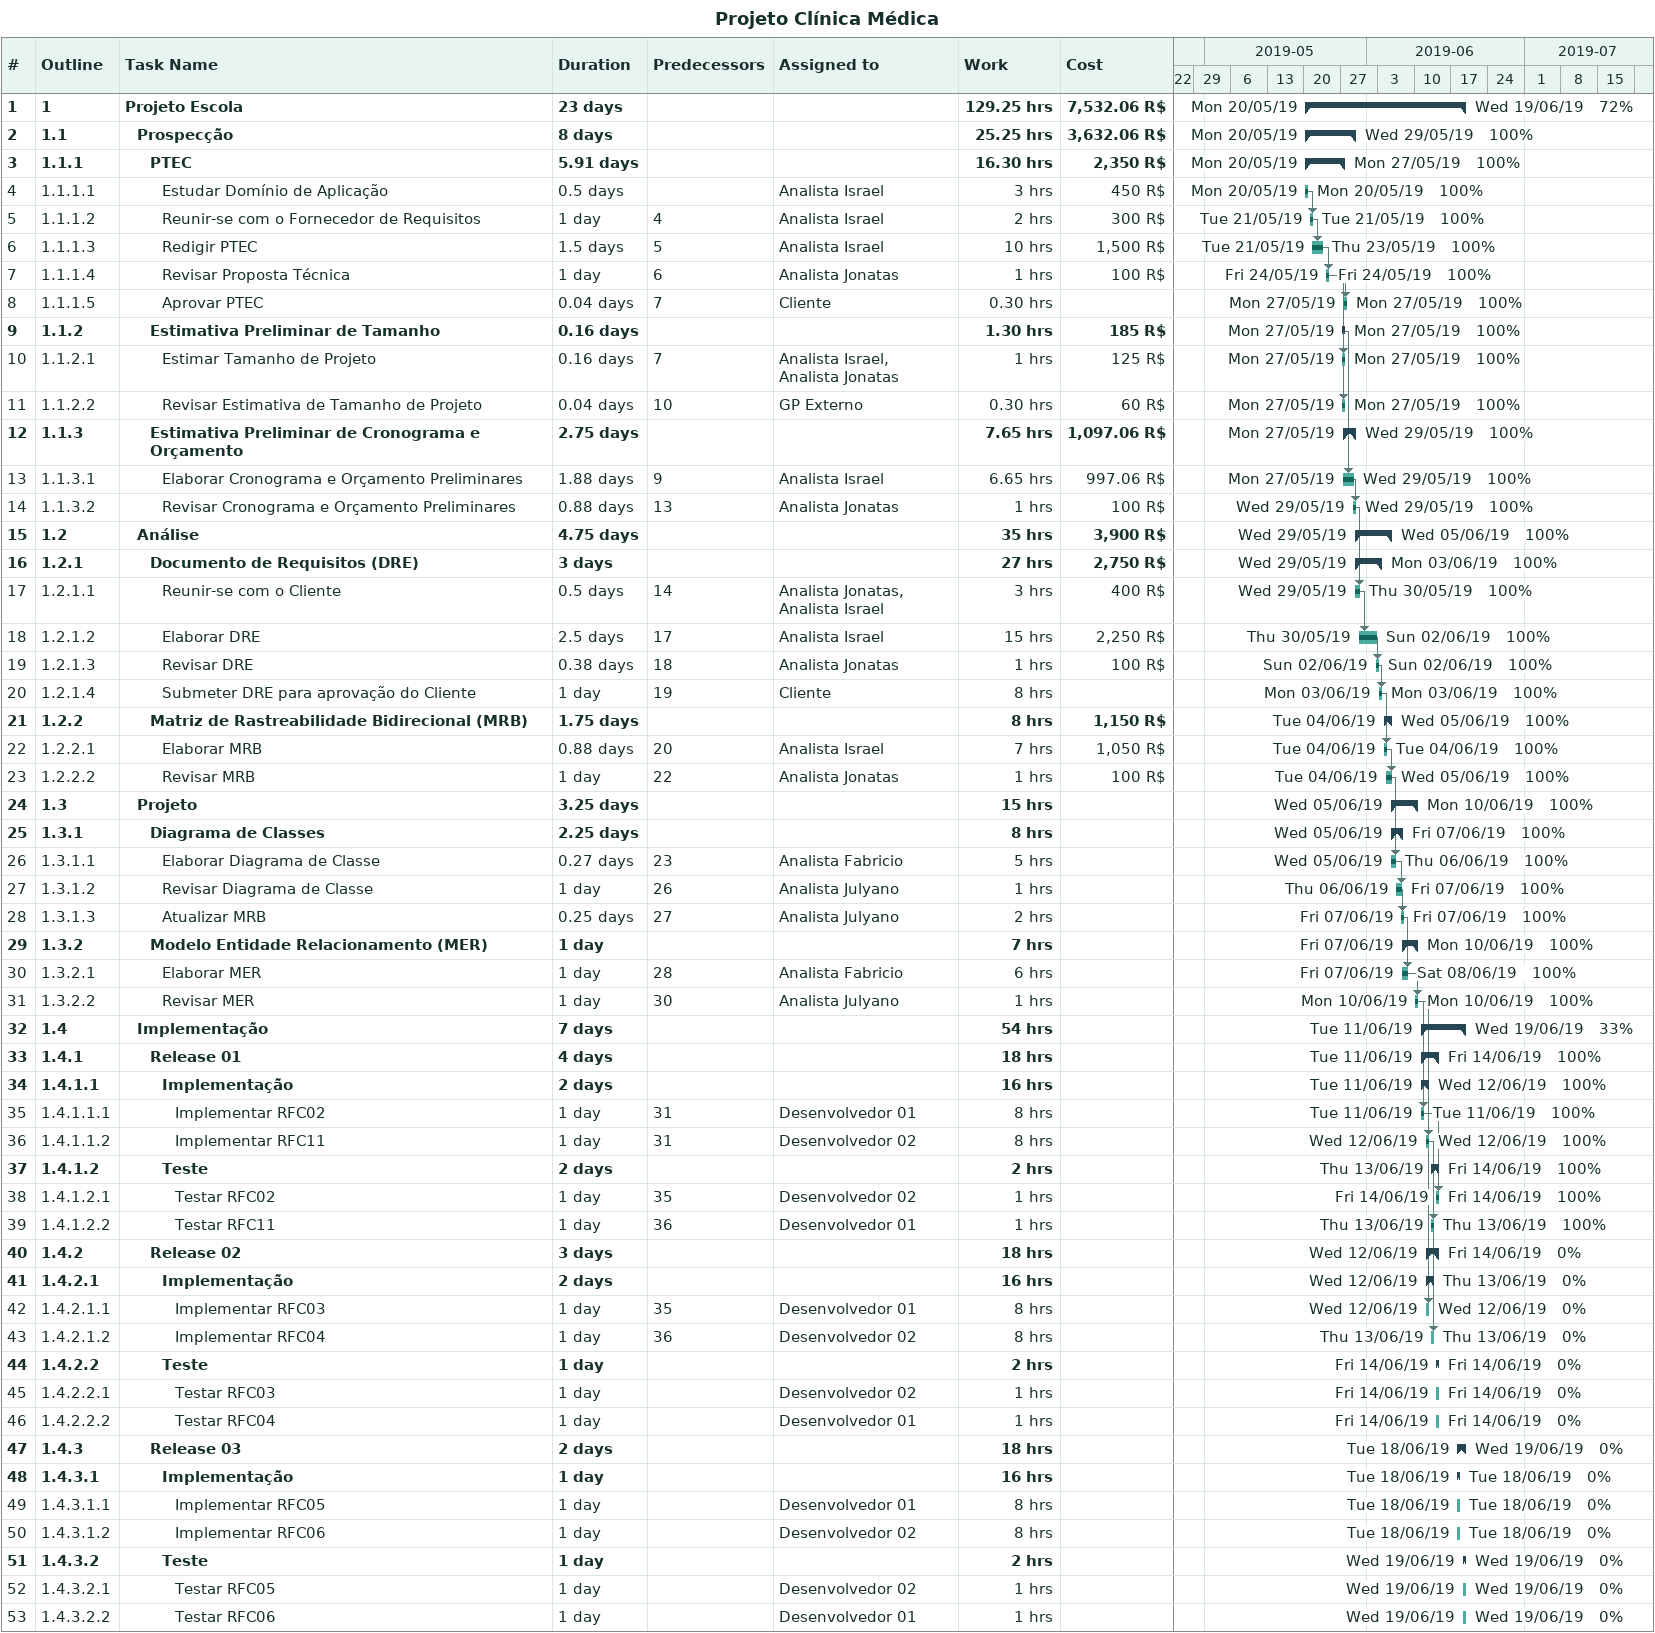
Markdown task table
Projeto Clínica Médica

| ID | WBS | Task | Duration | Start | Finish | Predecessors | Resources | % complete | Work (h) | Cost (R$) |
|---|---|---|---|---|---|---|---|---|---|---|
| 1 | 1 | **Projeto Escola** | 23d | 2019-05-20 | 2019-06-19 |  |  | 72 | 129.25 | 7532.06 |
| 2 | 1.1 | **Prospecção** | 8d | 2019-05-20 | 2019-05-29 |  |  | 100 | 25.25 | 3632.06 |
| 3 | 1.1.1 | **PTEC** | 5.91d | 2019-05-20 | 2019-05-27 |  |  | 100 | 16.30 | 2350 |
| 4 | 1.1.1.1 | Estudar Domínio de Aplicação | 0.5d | 2019-05-20 | 2019-05-20 |  | Analista Israel | 100 | 3 | 450 |
| 5 | 1.1.1.2 | Reunir-se com o Fornecedor de Requisitos | 1d | 2019-05-21 | 2019-05-21 | 4 | Analista Israel | 100 | 2 | 300 |
| 6 | 1.1.1.3 | Redigir PTEC | 1.5d | 2019-05-21 | 2019-05-23 | 5 | Analista Israel | 100 | 10 | 1500 |
| 7 | 1.1.1.4 | Revisar Proposta Técnica | 1d | 2019-05-24 | 2019-05-24 | 6 | Analista Jonatas | 100 | 1 | 100 |
| 8 | 1.1.1.5 | Aprovar PTEC | 0.04d | 2019-05-27 | 2019-05-27 | 7 | Cliente | 100 | 0.30 |  |
| 9 | 1.1.2 | **Estimativa Preliminar de Tamanho** | 0.16d | 2019-05-27 | 2019-05-27 |  |  | 100 | 1.30 | 185 |
| 10 | 1.1.2.1 | Estimar Tamanho de Projeto | 0.16d | 2019-05-27 | 2019-05-27 | 7 | Analista Israel, Analista Jonatas | 100 | 1 | 125 |
| 11 | 1.1.2.2 | Revisar Estimativa de Tamanho de Projeto | 0.04d | 2019-05-27 | 2019-05-27 | 10 | GP Externo | 100 | 0.30 | 60 |
| 12 | 1.1.3 | **Estimativa Preliminar de Cronograma e Orçamento** | 2.75d | 2019-05-27 | 2019-05-29 |  |  | 100 | 7.65 | 1097.06 |
| 13 | 1.1.3.1 | Elaborar Cronograma e Orçamento Preliminares | 1.88d | 2019-05-27 | 2019-05-29 | 9 | Analista Israel | 100 | 6.65 | 997.06 |
| 14 | 1.1.3.2 | Revisar Cronograma e Orçamento Preliminares | 0.88d | 2019-05-29 | 2019-05-29 | 13 | Analista Jonatas | 100 | 1 | 100 |
| 15 | 1.2 | **Análise** | 4.75d | 2019-05-29 | 2019-06-05 |  |  | 100 | 35 | 3900 |
| 16 | 1.2.1 | **Documento de Requisitos (DRE)** | 3d | 2019-05-29 | 2019-06-03 |  |  | 100 | 27 | 2750 |
| 17 | 1.2.1.1 | Reunir-se com o Cliente | 0.5d | 2019-05-29 | 2019-05-30 | 14 | Analista Jonatas, Analista Israel | 100 | 3 | 400 |
| 18 | 1.2.1.2 | Elaborar DRE | 2.5d | 2019-05-30 | 2019-06-02 | 17 | Analista Israel | 100 | 15 | 2250 |
| 19 | 1.2.1.3 | Revisar DRE | 0.38d | 2019-06-02 | 2019-06-02 | 18 | Analista Jonatas | 100 | 1 | 100 |
| 20 | 1.2.1.4 | Submeter DRE para aprovação do Cliente | 1d | 2019-06-03 | 2019-06-03 | 19 | Cliente | 100 | 8 |  |
| 21 | 1.2.2 | **Matriz de Rastreabilidade Bidirecional (MRB)** | 1.75d | 2019-06-04 | 2019-06-05 |  |  | 100 | 8 | 1150 |
| 22 | 1.2.2.1 | Elaborar MRB | 0.88d | 2019-06-04 | 2019-06-04 | 20 | Analista Israel | 100 | 7 | 1050 |
| 23 | 1.2.2.2 | Revisar MRB | 1d | 2019-06-04 | 2019-06-05 | 22 | Analista Jonatas | 100 | 1 | 100 |
| 24 | 1.3 | **Projeto** | 3.25d | 2019-06-05 | 2019-06-10 |  |  | 100 | 15 |  |
| 25 | 1.3.1 | **Diagrama de Classes** | 2.25d | 2019-06-05 | 2019-06-07 |  |  | 100 | 8 |  |
| 26 | 1.3.1.1 | Elaborar Diagrama de Classe | 0.27d | 2019-06-05 | 2019-06-06 | 23 | Analista Fabricio | 100 | 5 |  |
| 27 | 1.3.1.2 | Revisar Diagrama de Classe | 1d | 2019-06-06 | 2019-06-07 | 26 | Analista Julyano | 100 | 1 |  |
| 28 | 1.3.1.3 | Atualizar MRB | 0.25d | 2019-06-07 | 2019-06-07 | 27 | Analista Julyano | 100 | 2 |  |
| 29 | 1.3.2 | **Modelo Entidade Relacionamento (MER)** | 1d | 2019-06-07 | 2019-06-10 |  |  | 100 | 7 |  |
| 30 | 1.3.2.1 | Elaborar MER | 1d | 2019-06-07 | 2019-06-08 | 28 | Analista Fabricio | 100 | 6 |  |
| 31 | 1.3.2.2 | Revisar MER | 1d | 2019-06-10 | 2019-06-10 | 30 | Analista Julyano | 100 | 1 |  |
| 32 | 1.4 | **Implementação** | 7d | 2019-06-11 | 2019-06-19 |  |  | 33 | 54 |  |
| 33 | 1.4.1 | **Release 01** | 4d | 2019-06-11 | 2019-06-14 |  |  | 100 | 18 |  |
| 34 | 1.4.1.1 | **Implementação** | 2d | 2019-06-11 | 2019-06-12 |  |  | 100 | 16 |  |
| 35 | 1.4.1.1.1 | Implementar RFC02 | 1d | 2019-06-11 | 2019-06-11 | 31 | Desenvolvedor 01 | 100 | 8 |  |
| 36 | 1.4.1.1.2 | Implementar RFC11 | 1d | 2019-06-12 | 2019-06-12 | 31 | Desenvolvedor 02 | 100 | 8 |  |
| 37 | 1.4.1.2 | **Teste** | 2d | 2019-06-13 | 2019-06-14 |  |  | 100 | 2 |  |
| 38 | 1.4.1.2.1 | Testar RFC02 | 1d | 2019-06-14 | 2019-06-14 | 35 | Desenvolvedor 02 | 100 | 1 |  |
| 39 | 1.4.1.2.2 | Testar RFC11 | 1d | 2019-06-13 | 2019-06-13 | 36 | Desenvolvedor 01 | 100 | 1 |  |
| 40 | 1.4.2 | **Release 02** | 3d | 2019-06-12 | 2019-06-14 |  |  | 0 | 18 |  |
| 41 | 1.4.2.1 | **Implementação** | 2d | 2019-06-12 | 2019-06-13 |  |  | 0 | 16 |  |
| 42 | 1.4.2.1.1 | Implementar RFC03 | 1d | 2019-06-12 | 2019-06-12 | 35 | Desenvolvedor 01 | 0 | 8 |  |
| 43 | 1.4.2.1.2 | Implementar RFC04 | 1d | 2019-06-13 | 2019-06-13 | 36 | Desenvolvedor 02 | 0 | 8 |  |
| 44 | 1.4.2.2 | **Teste** | 1d | 2019-06-14 | 2019-06-14 |  |  | 0 | 2 |  |
| 45 | 1.4.2.2.1 | Testar RFC03 | 1d | 2019-06-14 | 2019-06-14 |  | Desenvolvedor 02 | 0 | 1 |  |
| 46 | 1.4.2.2.2 | Testar RFC04 | 1d | 2019-06-14 | 2019-06-14 |  | Desenvolvedor 01 | 0 | 1 |  |
| 47 | 1.4.3 | **Release 03** | 2d | 2019-06-18 | 2019-06-19 |  |  | 0 | 18 |  |
| 48 | 1.4.3.1 | **Implementação** | 1d | 2019-06-18 | 2019-06-18 |  |  | 0 | 16 |  |
| 49 | 1.4.3.1.1 | Implementar RFC05 | 1d | 2019-06-18 | 2019-06-18 |  | Desenvolvedor 01 | 0 | 8 |  |
| 50 | 1.4.3.1.2 | Implementar RFC06 | 1d | 2019-06-18 | 2019-06-18 |  | Desenvolvedor 02 | 0 | 8 |  |
| 51 | 1.4.3.2 | **Teste** | 1d | 2019-06-19 | 2019-06-19 |  |  | 0 | 2 |  |
| 52 | 1.4.3.2.1 | Testar RFC05 | 1d | 2019-06-19 | 2019-06-19 |  | Desenvolvedor 02 | 0 | 1 |  |
| 53 | 1.4.3.2.2 | Testar RFC06 | 1d | 2019-06-19 | 2019-06-19 |  | Desenvolvedor 01 | 0 | 1 |  |
